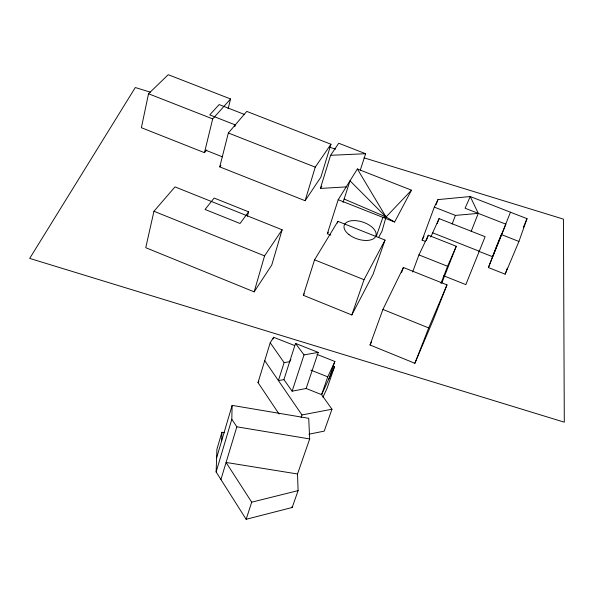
<?xml version="1.0" encoding="UTF-8"?>
<svg xmlns="http://www.w3.org/2000/svg" width="594" height="594" viewBox="0 0 594 594"><rect width="100%" height="100%" fill="white"/><g stroke="black" fill="none" stroke-linecap="round" stroke-linejoin="round"><path stroke-width="0.89" d="M216.127 471.963L231.809 419.297L232.128 405.375L308.717 418.31L309.682 438.929L297.52 473.982L298.099 490.614L292.181 507.484L246.146 519.297L216.127 471.963L216.921 449.22L221.911 432.261L224.643 432.714M221.644 440.822L221.911 432.261M228.111 108.799L230.569 98.975L168.251 74.703L148.515 93.748L141.387 127.71L204.455 152.665L206.831 149.911M153.957 211.256L145.745 247.691L254.158 291.854L271.748 265.058L282.143 229.781L175 186.902L153.957 211.256L264.568 255.88L282.143 229.781M204.455 152.665L212.697 118.919L230.569 98.975M219.743 166.877L228.341 132.997L246.77 111.405L330.962 144.245L320.894 177.116L305.108 200.72L219.743 166.877L220.894 165.481M234.801 126.663L235.254 124.896L209.756 114.902L219.134 104.566L244.238 114.367M247.401 216.238L248.619 211.828L214.152 198.047L205.056 209.467L240.035 223.5L248.619 211.828M330.791 235.09L327.353 233.717L338.194 199.71L357.373 168.978L411.494 190.169L386.048 216.988L381.994 231.207L378.534 237.607M254.158 291.854L264.568 255.88M216.624 457.818L232.128 405.375M220.923 479.521L236.843 426.819L231.809 419.297M305.108 200.72L315.251 167.137L330.962 144.245M279.076 414.055L258.011 382.588L270.218 342.745L273.626 337.281L294.409 345.433M273.099 338.981L273.626 337.281M346.799 186.865L320.381 188.432L330.583 155.309L338.736 143.243L365.622 153.72L360.313 170.055M303.341 295.3L314.568 259.823L337.904 221.347L385.038 240.073L373.032 274.346L351.811 314.961L303.341 295.3L304.284 293.718M270.218 342.745L284.11 362.622L278.408 380.576L283.91 379.625L295.522 343.414L318.243 352.398L306.14 388.491L292.137 391.186L283.91 379.625M343.042 202.406L350 180.791L386.048 216.988L394.616 222.008L411.494 190.169M337.347 223.069L337.904 221.347M246.146 519.297L251.708 502.175L226.076 462.444L297.52 473.982M292.137 391.186L304.017 354.9L295.522 343.414M301.106 417.5L301.967 414.946L264.738 360.64M316.988 354.38L334.882 361.494L327.747 376.841L321.599 394.661L331.964 409.221L324.213 431.125L308.902 434.199M376.277 236.449L382.863 217.359L386.048 216.988L357.373 168.978M328.764 379.18L334.882 361.494M351.811 314.961L364.025 279.7L385.038 240.073M332.788 366.231L334.608 366.543L327.138 388.097L322.906 397.282M497.252 244.431L488.424 267.56L505.16 274.183L518.933 241.454L527.019 218.674L470.255 196.54L437.971 199.606L434.311 207.12L422.111 240.139L425.423 241.454M505.16 274.183L507.328 268.132M370.025 344.995L382.915 309.437L403.408 267.493L446.985 284.89L433.501 319.29L414.872 363.29L370.025 344.995L371.621 341.691M401.514 272.683L403.408 267.493M436.055 204.782L437.971 199.606M412.607 271.993L418.948 254.915L428.333 235.224L456.274 246.265L441.802 283.108M426.403 240.407L428.333 235.224M430.784 237.028L439.07 218.599L485.098 236.694L465.837 284.615L443.696 275.794M437.162 223.708L439.07 218.599M488.424 267.56L510.469 212.214M452.116 224.072L455.427 215.407L478.259 213.372L470.255 196.54L465.072 208.212L505.91 224.19L492.567 256.712L478.913 251.329M440.971 283.316L447.579 266.29L456.274 246.265M414.872 363.29L428.705 327.933L446.985 284.89M471.161 231.4L478.259 213.372M497.95 242.738L501.425 234.259M523.47 227.131L527.019 218.674M334.608 366.543L321.606 394.639L306.14 388.491M422.111 240.139L423.968 236.278M290.874 359.318L289.657 361.709L284.11 362.622M327.353 233.717L328.304 232.157M258.011 382.588L258.858 381.192M320.381 188.432L321.829 186.241M251.708 502.175L298.099 490.614M301.967 414.946L331.964 409.221M304.017 354.9L318.243 352.398M330.583 155.309L365.622 153.72M236.843 426.819L309.682 438.929M150.371 92.152L135.298 87.526L29.7 258.405L564.3 422.186L563.424 219.119L363.988 157.818M329.418 147.193L335.625 149.101M148.515 93.748L212.697 118.919M434.311 207.12L455.427 215.407M501.885 234.764L518.933 241.454M228.341 132.997L315.251 167.137M432.395 232.722L479.261 251.225M338.194 199.71L394.616 222.008M205.769 150.245L222.468 156.846M418.948 254.915L447.579 266.29M310.818 370.114L327.747 376.841M314.568 259.823L364.025 279.7M382.915 309.437L428.705 327.933M344.134 199.027L386.048 216.988M292.151 506.43L292.181 507.484M348.982 234.623A16.699 8.873 18.5 0 0 375.712 236.323A16.699 8.873 18.5 0 0 355.531 220.634A16.699 8.873 18.5 0 0 348.982 234.623"/></g></svg>
